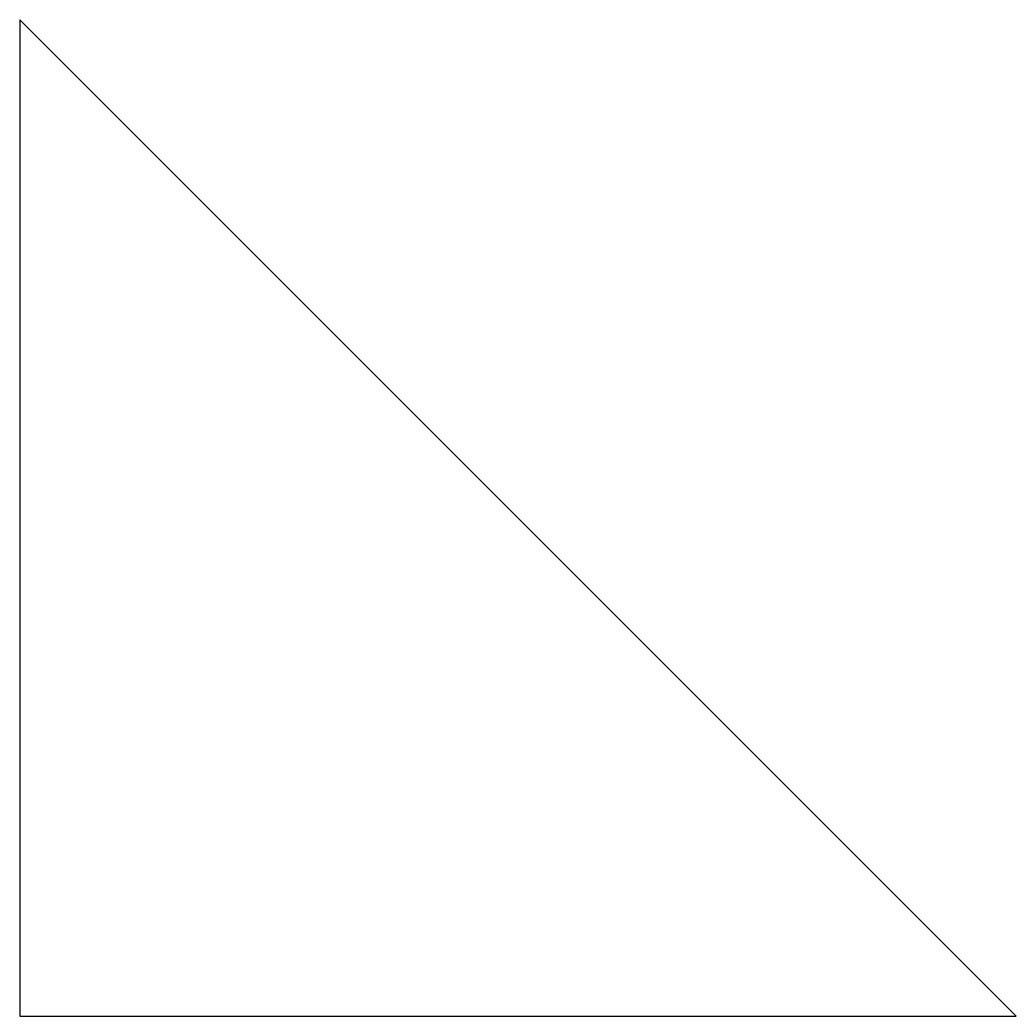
# Model space of a CAD drawing. Header units: millimetres. Extents: x 0 to 1, y 0 to 1.
import ezdxf

# ---------------------------------------------------------------- set-up
doc = ezdxf.new("R2010")
doc.units = ezdxf.units.MM

msp = doc.modelspace()

# ---------------------------------------------------------------- linework, layer by layer
msp.add_3dface([(0, 0), (1, 0), (0, 1, 1), (0, 0)])

doc.saveas('drawing.dxf')
